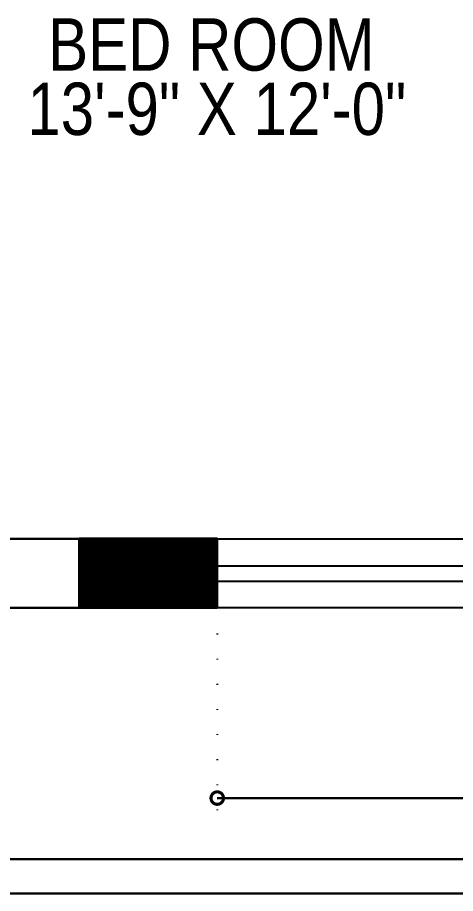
# Model space of a CAD drawing. Extents: x 187966 to 202201, y 659574 to 1343694.
# Drawn here: x 192761.5 to 192818.6, y 664930 to 665044.2 of the extents above; entities that cross this region are included whole.
import ezdxf

# ---------------------------------------------------------------- set-up
doc = ezdxf.new("R2010")
doc.units = 0
doc.header["$MEASUREMENT"] = 0
doc.header["$PDMODE"] = 32
doc.linetypes.add('DOT2', pattern=[3.175, 0, -3.175])
for name, color, linetype, lineweight in [('A-Wall', 7, 'Continuous', 30), ('sill', 32, 'Continuous', 25), ('Text', 55, 'Continuous', 25), ('WINDOW', 147, 'Continuous', 25)]:
    doc.layers.add(name, color=color, linetype=linetype, lineweight=lineweight)
doc.styles.add('AA_03.50', font='ARIALN.TTF', dxfattribs={"height": 8})
doc.styles.get("Standard").update_dxf_attribs({"font": 'stylu.ttf', "height": 7})
doc.dimstyles.new('AA_03.50', dxfattribs={"dimtxt": 9, "dimasz": 3.25, "dimexe": 1.75, "dimexo": 3.375, "dimgap": 0.09, "dimtad": 0, "dimdec": 0, "dimzin": 3, "dimdsep": 46, "dimlunit": 4, "dimtxsty": 'AA_03.50', "dimblk": 'DOTSMALL', "dimcen": 0.09, "dimclre": 7, "dimadec": 0, "dimazin": 0, "dimtfac": 1, "dimtdec": 0, "dimtofl": 0, "dimtmove": 0, "dimatfit": 3, "dimfxl": 1, "dimtolj": 1, "dimtzin": 0, "dimlwd": -1, "dimarcsym": 0})

# ---------------------------------------------------------------- blocks, each defined once
blk = doc.blocks.new('EGVSVS')
at = {"layer": 'A-Wall'}
h = blk.add_hatch(dxfattribs=at)
h.set_pattern_fill('ANSI31', color=256, style=0)
h.set_pattern_definition([(45, (0, 0), (-0.088388347648, 0.088388347648), [])])
h.paths.add_polyline_path([(188258.49, 672097.51), (188258.49, 672106.51), (188240.49, 672106.51), (188240.49, 672097.51)])
blk.add_lwpolyline([(188240.49, 672106.51), (188258.49, 672106.51), (188258.49, 672097.51), (188240.49, 672097.51)], close=True, dxfattribs=at)
blk = doc.blocks.new('_DotSmall')
at = {"color": 0, "linetype": 'ByBlock', "const_width": 0.5}
blk.add_lwpolyline([(-0.0625, 0, 1), (0.0625, 0, 1)], format="xyb", close=True, dxfattribs=at)
blk = doc.blocks.new('*D34')
at = {"layer": 'A-Wall', "color": 7, "linetype": 'DOT2', "lineweight": -2, "transparency": 16777216}
for p, q in [((192787.53, 664963.88), (192787.53, 664940.7)), ((192871.37, 664963.88), (192871.37, 664940.7))]:
    blk.add_line(p, q, dxfattribs=at)
at = {"layer": 'A-Wall', "color": 0, "transparency": 16777216}
for p, q in [((192787.53, 664942.45), (192820.66, 664942.45)), ((192871.37, 664942.45), (192838.24, 664942.45))]:
    blk.add_line(p, q, dxfattribs=at)
at = {"layer": 'DEFPOINTS', "color": 0, "transparency": 16777216}
for p in [(192787.53, 664967.25), (192871.37, 664967.25), (192871.37, 664942.45)]:
    blk.add_point(p, dxfattribs=at)
at = {"layer": 'A-Wall', "color": 0, "transparency": 16777216, "xscale": 3.25, "yscale": 3.25, "zscale": 3.25, "rotation": 180}
blk.add_blockref('_DotSmall', (192787.53, 664942.45), dxfattribs=at)
at = {"layer": 'A-Wall', "color": 0, "transparency": 16777216, "xscale": 3.25, "yscale": 3.25, "zscale": 3.25}
blk.add_blockref('_DotSmall', (192871.37, 664942.45), dxfattribs=at)
at = {"layer": 'A-Wall', "color": 0, "transparency": 16777216, "insert": (192829.45, 664942.45), "char_height": 8, "attachment_point": 5, "style": 'AA_03.50'}
blk.add_mtext('\\A1;7\'-0"', dxfattribs=at)

msp = doc.modelspace()

# ---------------------------------------------------------------- linework, layer by layer
at = {"layer": 'A-Wall'}
for points in [[(192733.51, 664976.25), (192770.99, 664976.25)], [(192770.99, 664976.25), (192770.99, 664967.25)], [(192711.01, 664967.25), (192770.99, 664967.25)], [(192409.96, 664934.5), (192986.7, 664934.5)], [(192401.01, 664930.02), (192991.18, 664930.02)]]:
    msp.add_lwpolyline(points, dxfattribs=at)
at = {"layer": 'sill'}
for points in [[(192770.99, 664976.25), (192871.37, 664976.25)], [(192871.37, 664967.25), (192770.99, 664967.25)]]:
    msp.add_lwpolyline(points, dxfattribs=at)
at = {"layer": 'WINDOW'}
for points in [[(192770.99, 664972.72), (192871.37, 664972.72)], [(192770.99, 664970.74), (192871.37, 664970.74)]]:
    msp.add_lwpolyline(points, dxfattribs=at)

# ---------------------------------------------------------------- block references
at = {"layer": 'A-Wall'}
msp.add_blockref('EGVSVS', (4529.04, -7130.25), dxfattribs=at)

# ---------------------------------------------------------------- texts
at = {"layer": 'Text', "char_height": 6.8219, "attachment_point": 4}
for s, insert, width in [('{\\fArial Narrow|b0|i0|c1|p15;BED ROOM}', (192765.5, 665040.61), 55.6027), ('{\\fArial Narrow|b0|i0|c0|p15;13\'-9" X 12\'-0"}', (192762.79, 665032.23), 104.3014)]:
    msp.add_mtext(s, dxfattribs=dict(at, insert=insert, width=width))

# ---------------------------------------------------------------- dimensions: what is measured, and where the dimension line sits
at = {"layer": 'A-Wall'}
dim = msp.add_linear_dim(base=(192871.37, 664942.45), p1=(192787.53, 664967.25), p2=(192871.37, 664967.25), dimstyle='AA_03.50', override={"dimtxt": 8, "dimdec": 1, "dimtdec": 1, "dimfxl": 0.1}, dxfattribs=at)
dim.commit()
dim.dimension.update_dxf_attribs({"geometry": '*D34', "text_midpoint": (192829.45, 664942.45), "dimtype": 160})

doc.saveas('drawing.dxf')
